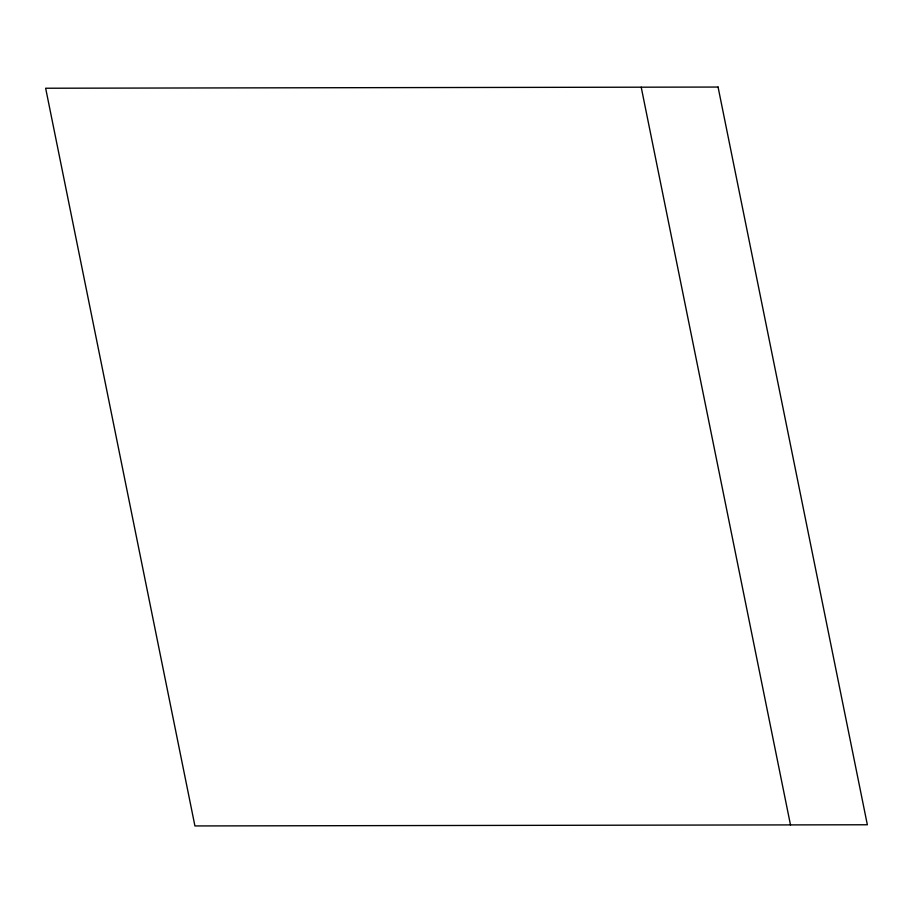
<?xml version="1.0" encoding="UTF-8"?>
<svg xmlns="http://www.w3.org/2000/svg" width="913" height="913" viewBox="0 0 913 913"><rect width="100%" height="100%" fill="white"/><g stroke="black" fill="none" stroke-linecap="round" stroke-linejoin="round"><path stroke-width="1.37" d="M641.211 87.192L790.487 824.907M718.075 87.055L45.65 88.23L194.926 825.945L867.35 824.77L718.075 87.055"/></g></svg>
